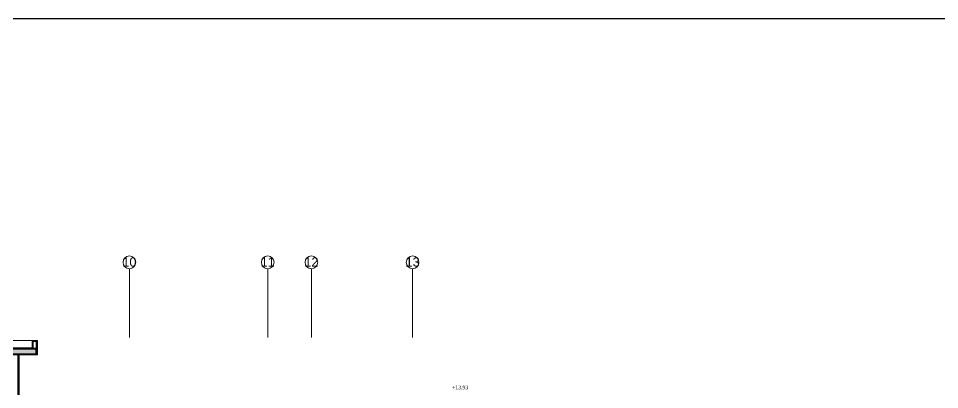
# Model space of a CAD drawing. Header units: centimetres. Extents: x 14449 to 53524, y -19051 to -10746.
# Drawn here: x 18304 to 18936, y -16838 to -16583 of the extents above; entities that cross this region are included whole.
import ezdxf

# ---------------------------------------------------------------- set-up
doc = ezdxf.new("R2010")
doc.units = ezdxf.units.CM
doc.linetypes.add('CENTER2', pattern=[112.5, 75, -12.5, 12.5, -12.5])
for name, color, linetype, lineweight in [('P-AKS', 255, 'Continuous', 5), ('rtm-duv tugla', 22, 'Continuous', 35), ('rtm-sembol kot yazı', 7, 'Continuous', 20), ('rtm-sıva', 252, 'Continuous', 15), ('rtm-tarama-betonarme', 51, 'Continuous', 13), ('rtm-tas_betonarme', 50, 'Continuous', 40)]:
    doc.layers.add(name, color=color, linetype=linetype, lineweight=lineweight)
doc.styles.add('arial_1_18', font='arial.ttf', dxfattribs={"height": 0.2})
doc.styles.add('VAZ-OLCU', font='times.ttf', dxfattribs={"height": 60})

msp = doc.modelspace()

# ---------------------------------------------------------------- hatches: boundary and pattern name
at = {"layer": 'rtm-tarama-betonarme'}
h = msp.add_hatch(dxfattribs=at)
h.set_pattern_fill('ANSI33', color=256, scale=0.375, style=0)
h.set_pattern_definition([(45, (11294.3612, -15213.0294), (-1.683798, 1.683798), []), (45, (11296.045, -15213.0294), (-1.683798, 1.683798), [1.190625, -0.5953125])])
h.paths.add_polyline_path([(18316.14, -16810.25), (18061.39, -16810.25), (18061.39, -16814), (18316.14, -16814)])

# ---------------------------------------------------------------- linework, layer by layer
at = {"color": 2, "lineweight": 25}
msp.add_lwpolyline([(15476.06, -16583.46), (19653.04, -16583.46), (19653.04, -18783.46), (15476.06, -18783.46)], close=True, dxfattribs=at)
at = {"layer": 'P-AKS', "linetype": 'CENTER2'}
msp.add_line((18574.32, -16802.75, -2.19), (18574.32, -16755.39, -2.19), dxfattribs=at)
at = {"layer": 'P-AKS', "linetype": 'CENTER2', "elevation": -2.19}
for points in [[(18379.89, -16802.75), (18379.89, -16755.38)], [(18474.89, -16802.75), (18474.89, -16755.38)], [(18504.89, -16802.75), (18504.89, -16755.38)]]:
    msp.add_lwpolyline(points, dxfattribs=at)
at = {"layer": 'P-AKS', "linetype": 'Continuous'}
for centre in [(18379.89, -16751.01, -2.19), (18474.89, -16751.01, -2.19), (18504.89, -16751.01, -2.19), (18574.41, -16751.02, -2.19)]:
    msp.add_circle(centre, 4.38, dxfattribs=at)
at = {"layer": 'rtm-duv tugla'}
for p, q in [((18313.64, -16810.25, -2.19), (18313.64, -16805.25, -2.19)), ((18313.64, -16805.25, -2.19), (18316.14, -16805.25, -2.19)), ((18316.14, -16805.25, -2.19), (18316.14, -16810.25, -2.19))]:
    msp.add_line(p, q, dxfattribs=at)
at = {"layer": 'rtm-sıva'}
msp.add_line((18064.39, -16804.75, -2.19), (18313.14, -16804.75, -2.19), dxfattribs=at)
at = {"layer": 'rtm-sıva', "elevation": -2.19}
msp.add_lwpolyline([(17802.68, -16867.62), (17808.18, -16867.62), (17808.18, -16897.25), (18073.39, -16897.25), (18073.39, -16814.5), (18060.89, -16814.5), (18060.89, -16804.75), (18064.39, -16804.75), (18064.39, -16809.75), (18313.14, -16809.75), (18313.14, -16804.75), (18316.64, -16804.75), (18316.64, -16814.5), (18304.14, -16814.5), (18304.14, -16897.25), (18568.82, -16897.25), (18568.82, -16867.62), (18574.32, -16867.62)], dxfattribs=at)
at = {"layer": 'rtm-tas_betonarme'}
for p, q in [((18061.39, -16810.25, -2.19), (18316.14, -16810.25, -2.19)), ((18316.14, -16814, -2.19), (18316.14, -16810.25, -2.19)), ((18061.39, -16814, -2.19), (18316.14, -16814, -2.19)), ((18303.64, -17225.25, -2.19), (18303.64, -16814, -2.19))]:
    msp.add_line(p, q, dxfattribs=at)

# ---------------------------------------------------------------- texts
at = {"layer": 'P-AKS', "linetype": 'Continuous', "style": 'arial_1_18'}
for s, p in [('10', (18375.04, -16753.91, -2.19)), ('11', (18470.04, -16753.91, -2.19)), ('12', (18500.04, -16753.91, -2.19)), ('13', (18569.56, -16753.93, -2.19))]:
    msp.add_text(s, height=6.25, dxfattribs=at).set_placement(p)
at = {"layer": 'rtm-sembol kot yazı', "style": 'VAZ-OLCU'}
msp.add_text('+13.93', height=2.6, dxfattribs=at).set_placement((18601.48, -16838.23, -25.16))

doc.saveas('drawing.dxf')
